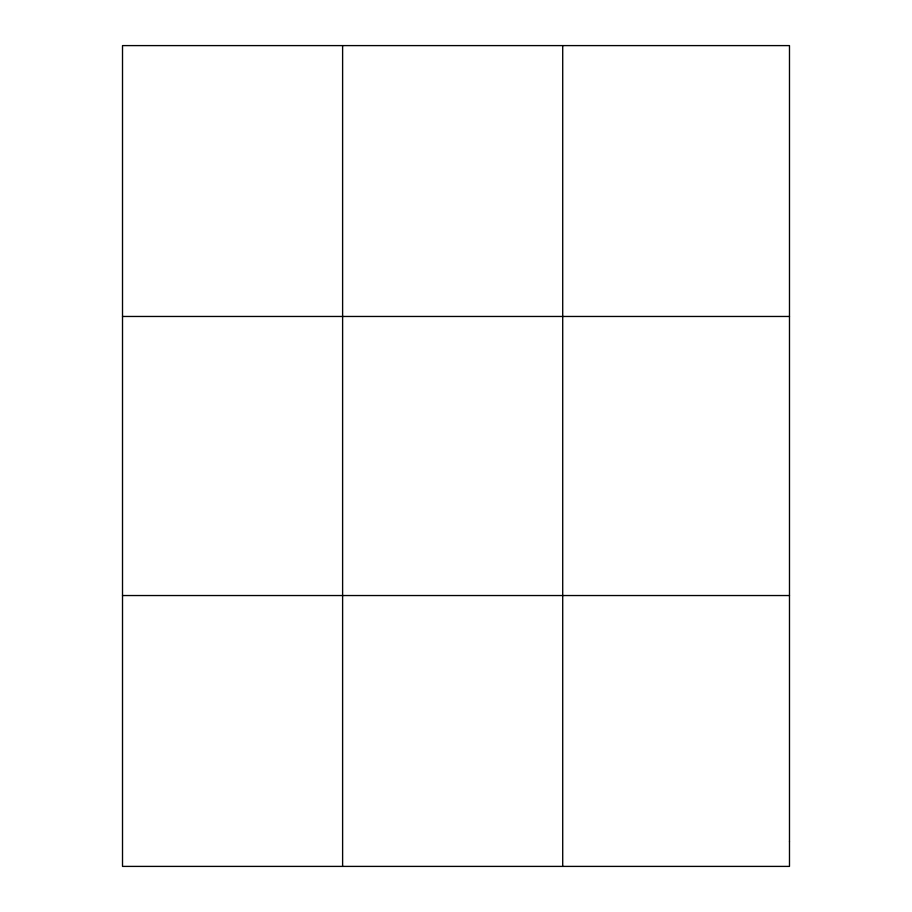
<?xml version="1.0" encoding="UTF-8"?>
<svg xmlns="http://www.w3.org/2000/svg" width="912" height="912" viewBox="0 0 912 912"><rect width="100%" height="100%" fill="white"/><g stroke="black" fill="none" stroke-linecap="round" stroke-linejoin="round"><path stroke-width="1.37" d="M342.616 45.6L342.616 866.4M562.715 45.6L562.715 866.4M122.516 316.464L789.484 316.464M122.516 595.536L789.484 595.536M789.484 841.776L789.484 866.4L122.516 866.4L122.516 45.6L789.484 45.6L789.484 841.776"/></g></svg>
